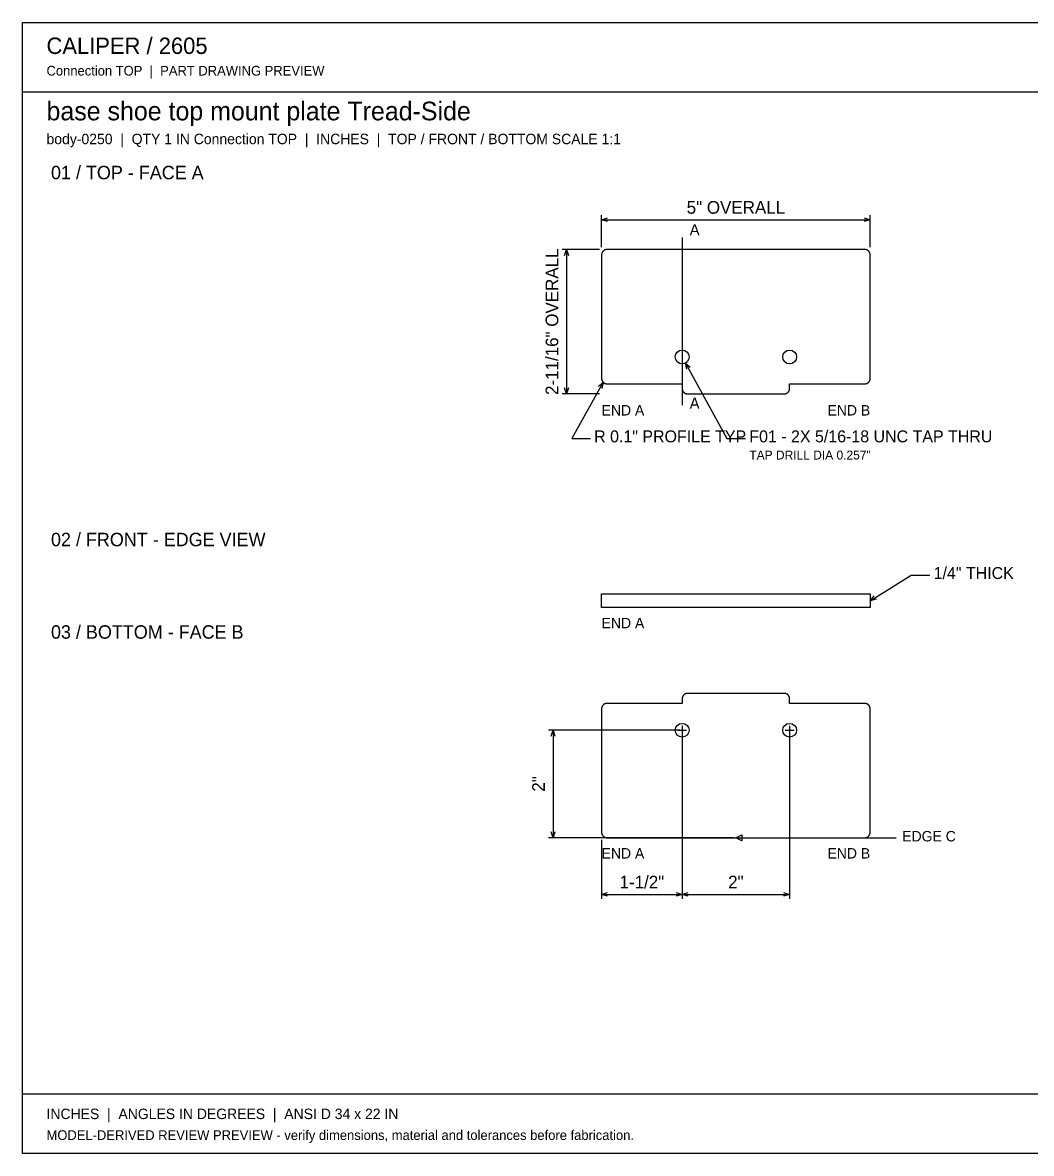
# Model space of a CAD drawing. Header units: inches. Extents: x 0.5 to 33.5, y 0.5 to 21.5.
# Drawn here: x 0.47 to 19.25, y 0.47 to 21.53 of the extents above; entities that cross this region are included whole.
import ezdxf
from ezdxf.enums import TextEntityAlignment as Align

# ---------------------------------------------------------------- set-up
doc = ezdxf.new("R2010")
doc.units = ezdxf.units.IN
doc.header["$MEASUREMENT"] = 0

msp = doc.modelspace()

# ---------------------------------------------------------------- linework, layer by layer
at = {"layer": 'ANNOTATION'}
for p, q in [((11.25, 17.344), (11.25, 17.941)), ((16.25, 17.344), (16.25, 17.941)), ((11.25, 17.858), (11.361, 17.892)), ((11.25, 17.858), (16.25, 17.858)), ((11.361, 17.823), (11.25, 17.858)), ((16.139, 17.892), (16.25, 17.858)), ((16.25, 17.858), (16.139, 17.823)), ((12.75, 17.524), (12.75, 14.406)), ((11.208, 17.302), (10.514, 17.302)), ((10.562, 17.191), (10.597, 17.302)), ((10.597, 17.302), (10.597, 14.615)), ((10.597, 17.302), (10.632, 17.191)), ((12.812, 15.189), (13.583, 13.781)), ((12.835, 15.075), (12.812, 15.189)), ((12.812, 15.189), (12.896, 15.109)), ((11.279, 14.831), (10.694, 13.781)), ((11.195, 14.751), (11.279, 14.831)), ((11.279, 14.831), (11.256, 14.717)), ((11.208, 14.615), (10.514, 14.615)), ((10.597, 14.615), (10.562, 14.726)), ((10.632, 14.726), (10.597, 14.615)), ((10.694, 13.781), (11.042, 13.781)), ((13.583, 13.781), (13.931, 13.781)), ((16.25, 10.764), (17.014, 11.236)), ((17.014, 11.236), (17.361, 11.236)), ((16.25, 10.764), (16.326, 10.852)), ((16.363, 10.793), (16.25, 10.764)), ((12.75, 8.434), (12.75, 8.267)), ((14.75, 8.434), (14.75, 8.267)), ((12.708, 8.351), (10.264, 8.351)), ((10.312, 8.24), (10.347, 8.351)), ((10.347, 8.351), (10.347, 6.351)), ((10.347, 8.351), (10.382, 8.24)), ((12.667, 8.351), (12.833, 8.351)), ((12.75, 8.309), (12.75, 5.212)), ((12.75, 8.309), (12.75, 5.212)), ((14.667, 8.351), (14.833, 8.351)), ((14.75, 8.309), (14.75, 5.212)), ((13.708, 6.351), (10.264, 6.351)), ((10.347, 6.351), (10.312, 6.462)), ((10.382, 6.462), (10.347, 6.351)), ((13.75, 6.351), (13.861, 6.406)), ((13.75, 6.351), (16.736, 6.351)), ((13.861, 6.295), (13.75, 6.351)), ((13.861, 6.406), (13.861, 6.295)), ((11.25, 6.309), (11.25, 5.212)), ((11.25, 5.295), (11.361, 5.33)), ((11.25, 5.295), (12.75, 5.295)), ((11.361, 5.26), (11.25, 5.295)), ((12.639, 5.33), (12.75, 5.295)), ((12.75, 5.295), (12.639, 5.26)), ((12.75, 5.295), (12.861, 5.33)), ((12.75, 5.295), (14.75, 5.295)), ((12.861, 5.26), (12.75, 5.295)), ((14.639, 5.33), (14.75, 5.295)), ((14.75, 5.295), (14.639, 5.26))]:
    msp.add_line(p, q, dxfattribs=at)
at = {"layer": 'OUTLINE'}
for p, q in [((0.472, 21.528), (33.528, 21.528)), ((0.472, 0.472), (0.472, 21.528)), ((0.472, 20.236), (33.528, 20.236)), ((11.274, 17.267), (11.273, 17.266)), ((11.276, 17.269), (11.274, 17.267)), ((11.278, 17.271), (11.276, 17.269)), ((11.279, 17.273), (11.278, 17.271)), ((11.281, 17.275), (11.279, 17.273)), ((11.283, 17.276), (11.281, 17.275)), ((11.285, 17.278), (11.283, 17.276)), ((11.287, 17.279), (11.285, 17.278)), ((11.288, 17.281), (11.287, 17.279)), ((11.29, 17.282), (11.288, 17.281)), ((11.292, 17.284), (11.29, 17.282)), ((11.294, 17.285), (11.292, 17.284)), ((11.297, 17.287), (11.294, 17.285)), ((11.299, 17.288), (11.297, 17.287)), ((11.301, 17.289), (11.299, 17.288)), ((11.303, 17.29), (11.301, 17.289)), ((11.305, 17.291), (11.303, 17.29)), ((11.307, 17.292), (11.305, 17.291)), ((11.309, 17.294), (11.307, 17.292)), ((11.312, 17.294), (11.309, 17.294)), ((11.314, 17.295), (11.312, 17.294)), ((11.316, 17.296), (11.314, 17.295)), ((11.319, 17.297), (11.316, 17.296)), ((11.321, 17.298), (11.319, 17.297)), ((11.323, 17.298), (11.321, 17.298)), ((11.326, 17.299), (11.323, 17.298)), ((11.328, 17.3), (11.326, 17.299)), ((11.33, 17.3), (11.328, 17.3)), ((11.333, 17.301), (11.33, 17.3)), ((11.335, 17.301), (11.333, 17.301)), ((11.338, 17.301), (11.335, 17.301)), ((11.34, 17.302), (11.338, 17.301)), ((11.343, 17.302), (11.34, 17.302)), ((11.345, 17.302), (11.343, 17.302)), ((11.348, 17.302), (11.345, 17.302)), ((11.35, 17.302), (11.348, 17.302)), ((16.15, 17.302), (11.35, 17.302)), ((16.152, 17.302), (16.15, 17.302)), ((16.155, 17.302), (16.152, 17.302)), ((16.157, 17.302), (16.155, 17.302)), ((16.16, 17.302), (16.157, 17.302)), ((16.162, 17.301), (16.16, 17.302)), ((16.165, 17.301), (16.162, 17.301)), ((16.167, 17.301), (16.165, 17.301)), ((16.17, 17.3), (16.167, 17.301)), ((16.172, 17.3), (16.17, 17.3)), ((16.174, 17.299), (16.172, 17.3)), ((16.177, 17.298), (16.174, 17.299)), ((16.179, 17.298), (16.177, 17.298)), ((16.181, 17.297), (16.179, 17.298)), ((16.184, 17.296), (16.181, 17.297)), ((16.186, 17.295), (16.184, 17.296)), ((16.188, 17.294), (16.186, 17.295)), ((16.191, 17.294), (16.188, 17.294)), ((16.193, 17.292), (16.191, 17.294)), ((16.195, 17.291), (16.193, 17.292)), ((16.197, 17.29), (16.195, 17.291)), ((16.199, 17.289), (16.197, 17.29)), ((16.201, 17.288), (16.199, 17.289)), ((16.203, 17.287), (16.201, 17.288)), ((16.206, 17.285), (16.203, 17.287)), ((16.208, 17.284), (16.206, 17.285)), ((16.21, 17.282), (16.208, 17.284)), ((16.212, 17.281), (16.21, 17.282)), ((16.213, 17.279), (16.212, 17.281)), ((16.215, 17.278), (16.213, 17.279)), ((16.217, 17.276), (16.215, 17.278)), ((16.219, 17.275), (16.217, 17.276)), ((16.221, 17.273), (16.219, 17.275)), ((16.222, 17.271), (16.221, 17.273)), ((16.224, 17.269), (16.222, 17.271)), ((16.226, 17.267), (16.224, 17.269)), ((16.227, 17.266), (16.226, 17.267)), ((11.251, 17.214), (11.25, 17.212)), ((11.25, 17.212), (11.25, 17.209)), ((11.25, 17.209), (11.25, 17.207)), ((11.25, 17.207), (11.25, 17.205)), ((11.25, 17.205), (11.25, 17.202)), ((11.25, 17.202), (11.25, 14.902)), ((11.252, 17.222), (11.251, 17.219)), ((11.251, 17.219), (11.251, 17.217)), ((11.251, 17.217), (11.251, 17.214)), ((11.253, 17.226), (11.252, 17.224)), ((11.252, 17.224), (11.252, 17.222)), ((11.254, 17.229), (11.253, 17.226)), ((11.255, 17.233), (11.254, 17.231)), ((11.254, 17.231), (11.254, 17.229)), ((11.256, 17.236), (11.255, 17.233)), ((11.257, 17.238), (11.256, 17.236)), ((11.258, 17.24), (11.257, 17.238)), ((11.259, 17.243), (11.258, 17.24)), ((11.26, 17.245), (11.259, 17.243)), ((11.261, 17.247), (11.26, 17.245)), ((11.262, 17.249), (11.261, 17.247)), ((11.263, 17.251), (11.262, 17.249)), ((11.264, 17.253), (11.263, 17.251)), ((11.266, 17.256), (11.264, 17.253)), ((11.267, 17.258), (11.266, 17.256)), ((11.268, 17.26), (11.267, 17.258)), ((11.27, 17.262), (11.268, 17.26)), ((11.271, 17.264), (11.27, 17.262)), ((11.273, 17.266), (11.271, 17.264)), ((16.229, 17.264), (16.227, 17.266)), ((16.23, 17.262), (16.229, 17.264)), ((16.232, 17.26), (16.23, 17.262)), ((16.233, 17.258), (16.232, 17.26)), ((16.234, 17.256), (16.233, 17.258)), ((16.236, 17.253), (16.234, 17.256)), ((16.237, 17.251), (16.236, 17.253)), ((16.238, 17.249), (16.237, 17.251)), ((16.239, 17.247), (16.238, 17.249)), ((16.24, 17.245), (16.239, 17.247)), ((16.241, 17.243), (16.24, 17.245)), ((16.242, 17.24), (16.241, 17.243)), ((16.243, 17.238), (16.242, 17.24)), ((16.244, 17.236), (16.243, 17.238)), ((16.245, 17.233), (16.244, 17.236)), ((16.246, 17.231), (16.245, 17.233)), ((16.246, 17.229), (16.246, 17.231)), ((16.247, 17.226), (16.246, 17.229)), ((16.248, 17.224), (16.247, 17.226)), ((16.248, 17.222), (16.248, 17.224)), ((16.249, 17.219), (16.248, 17.222)), ((16.249, 17.217), (16.249, 17.219)), ((16.249, 17.214), (16.249, 17.217)), ((16.25, 17.212), (16.249, 17.214)), ((16.25, 17.209), (16.25, 17.212)), ((16.25, 17.207), (16.25, 17.209)), ((16.25, 17.205), (16.25, 17.207)), ((16.25, 17.202), (16.25, 17.205)), ((16.25, 14.902), (16.25, 17.202)), ((11.25, 14.902), (11.25, 14.9)), ((11.25, 14.9), (11.25, 14.897)), ((11.25, 14.897), (11.25, 14.895)), ((11.25, 14.895), (11.25, 14.892)), ((11.25, 14.892), (11.251, 14.89)), ((11.251, 14.89), (11.251, 14.887)), ((11.251, 14.887), (11.251, 14.885)), ((11.251, 14.885), (11.252, 14.883)), ((11.252, 14.883), (11.252, 14.88)), ((11.252, 14.88), (11.253, 14.878)), ((11.253, 14.878), (11.254, 14.875)), ((11.254, 14.875), (11.254, 14.873)), ((11.254, 14.873), (11.255, 14.871)), ((11.255, 14.871), (11.256, 14.868)), ((11.256, 14.868), (11.257, 14.866)), ((11.257, 14.866), (11.258, 14.864)), ((11.258, 14.864), (11.259, 14.862)), ((11.259, 14.862), (11.26, 14.859)), ((11.26, 14.859), (11.261, 14.857)), ((11.261, 14.857), (11.262, 14.855)), ((11.262, 14.855), (11.263, 14.853)), ((11.263, 14.853), (11.264, 14.851)), ((11.264, 14.851), (11.266, 14.849)), ((11.266, 14.849), (11.267, 14.847)), ((11.267, 14.847), (11.268, 14.845)), ((11.268, 14.845), (11.27, 14.843)), ((11.27, 14.843), (11.271, 14.841)), ((11.271, 14.841), (11.273, 14.839)), ((11.273, 14.839), (11.274, 14.837)), ((11.274, 14.837), (11.276, 14.835)), ((11.276, 14.835), (11.278, 14.833)), ((11.278, 14.833), (11.279, 14.831)), ((11.279, 14.831), (11.281, 14.83)), ((11.281, 14.83), (11.283, 14.828)), ((11.283, 14.828), (11.285, 14.826)), ((11.285, 14.826), (11.287, 14.825)), ((11.287, 14.825), (11.288, 14.823)), ((11.288, 14.823), (11.29, 14.822)), ((11.29, 14.822), (11.292, 14.82)), ((11.292, 14.82), (11.294, 14.819)), ((11.294, 14.819), (11.297, 14.818)), ((11.297, 14.818), (11.299, 14.816)), ((11.299, 14.816), (11.301, 14.815)), ((11.301, 14.815), (11.303, 14.814)), ((11.303, 14.814), (11.305, 14.813)), ((11.305, 14.813), (11.307, 14.812)), ((11.307, 14.812), (11.309, 14.811)), ((11.309, 14.811), (11.312, 14.81)), ((11.312, 14.81), (11.314, 14.809)), ((11.314, 14.809), (11.316, 14.808)), ((11.316, 14.808), (11.319, 14.807)), ((11.319, 14.807), (11.321, 14.806)), ((11.321, 14.806), (11.323, 14.806)), ((11.323, 14.806), (11.326, 14.805)), ((11.326, 14.805), (11.328, 14.805)), ((11.328, 14.805), (11.33, 14.804)), ((11.33, 14.804), (11.333, 14.804)), ((11.333, 14.804), (11.335, 14.803)), ((11.335, 14.803), (11.338, 14.803)), ((11.338, 14.803), (11.34, 14.803)), ((11.34, 14.803), (11.343, 14.802)), ((11.343, 14.802), (11.345, 14.802)), ((11.345, 14.802), (11.348, 14.802)), ((11.348, 14.802), (11.35, 14.802)), ((11.35, 14.802), (12.75, 14.802)), ((12.75, 14.802), (12.75, 14.715)), ((14.75, 14.715), (14.75, 14.802)), ((14.75, 14.802), (16.15, 14.802)), ((16.15, 14.802), (16.152, 14.802)), ((16.152, 14.802), (16.155, 14.802)), ((16.155, 14.802), (16.157, 14.802)), ((16.157, 14.802), (16.16, 14.803)), ((16.16, 14.803), (16.162, 14.803)), ((16.162, 14.803), (16.165, 14.803)), ((16.165, 14.803), (16.167, 14.804)), ((16.167, 14.804), (16.17, 14.804)), ((16.17, 14.804), (16.172, 14.805)), ((16.172, 14.805), (16.174, 14.805)), ((16.174, 14.805), (16.177, 14.806)), ((16.177, 14.806), (16.179, 14.806)), ((16.179, 14.806), (16.181, 14.807)), ((16.181, 14.807), (16.184, 14.808)), ((16.184, 14.808), (16.186, 14.809)), ((16.186, 14.809), (16.188, 14.81)), ((16.188, 14.81), (16.191, 14.811)), ((16.191, 14.811), (16.193, 14.812)), ((16.193, 14.812), (16.195, 14.813)), ((16.195, 14.813), (16.197, 14.814)), ((16.197, 14.814), (16.199, 14.815)), ((16.199, 14.815), (16.201, 14.816)), ((16.201, 14.816), (16.203, 14.818)), ((16.203, 14.818), (16.206, 14.819)), ((16.206, 14.819), (16.208, 14.82)), ((16.208, 14.82), (16.21, 14.822)), ((16.21, 14.822), (16.212, 14.823)), ((16.212, 14.823), (16.213, 14.825)), ((16.213, 14.825), (16.215, 14.826)), ((16.215, 14.826), (16.217, 14.828)), ((16.217, 14.828), (16.219, 14.83)), ((16.219, 14.83), (16.221, 14.831)), ((16.221, 14.831), (16.222, 14.833)), ((16.222, 14.833), (16.224, 14.835)), ((16.224, 14.835), (16.226, 14.837)), ((16.226, 14.837), (16.227, 14.839)), ((16.227, 14.839), (16.229, 14.841)), ((16.229, 14.841), (16.23, 14.843)), ((16.23, 14.843), (16.232, 14.845)), ((16.232, 14.845), (16.233, 14.847)), ((16.233, 14.847), (16.234, 14.849)), ((16.234, 14.849), (16.236, 14.851)), ((16.236, 14.851), (16.237, 14.853)), ((16.237, 14.853), (16.238, 14.855)), ((16.238, 14.855), (16.239, 14.857)), ((16.239, 14.857), (16.24, 14.859)), ((16.24, 14.859), (16.241, 14.862)), ((16.241, 14.862), (16.242, 14.864)), ((16.242, 14.864), (16.243, 14.866)), ((16.243, 14.866), (16.244, 14.868)), ((16.244, 14.868), (16.245, 14.871)), ((16.245, 14.871), (16.246, 14.873)), ((16.246, 14.875), (16.247, 14.878)), ((16.246, 14.873), (16.246, 14.875)), ((16.247, 14.878), (16.248, 14.88)), ((16.248, 14.883), (16.249, 14.885)), ((16.248, 14.88), (16.248, 14.883)), ((16.249, 14.89), (16.25, 14.892)), ((16.249, 14.887), (16.249, 14.89)), ((16.249, 14.885), (16.249, 14.887)), ((16.25, 14.9), (16.25, 14.902)), ((16.25, 14.897), (16.25, 14.9)), ((16.25, 14.895), (16.25, 14.897)), ((16.25, 14.892), (16.25, 14.895)), ((12.75, 14.715), (12.75, 14.712)), ((12.75, 14.712), (12.75, 14.71)), ((12.75, 14.71), (12.75, 14.707)), ((12.75, 14.707), (12.75, 14.705)), ((12.75, 14.705), (12.751, 14.702)), ((12.751, 14.702), (12.751, 14.7)), ((12.751, 14.7), (12.751, 14.697)), ((12.751, 14.697), (12.752, 14.695)), ((12.752, 14.695), (12.752, 14.693)), ((12.752, 14.693), (12.753, 14.69)), ((12.753, 14.69), (12.754, 14.688)), ((12.754, 14.688), (12.754, 14.686)), ((12.754, 14.686), (12.755, 14.683)), ((12.755, 14.683), (12.756, 14.681)), ((12.756, 14.681), (12.757, 14.679)), ((12.757, 14.679), (12.758, 14.676)), ((12.758, 14.676), (12.759, 14.674)), ((12.759, 14.674), (12.76, 14.672)), ((12.76, 14.672), (12.761, 14.67)), ((12.761, 14.67), (12.762, 14.667)), ((12.762, 14.667), (12.763, 14.665)), ((12.763, 14.665), (12.764, 14.663)), ((12.764, 14.663), (12.766, 14.661)), ((12.766, 14.661), (12.767, 14.659)), ((12.767, 14.659), (12.768, 14.657)), ((12.768, 14.657), (12.77, 14.655)), ((12.77, 14.655), (12.771, 14.653)), ((12.771, 14.653), (12.773, 14.651)), ((12.773, 14.651), (12.774, 14.649)), ((12.774, 14.649), (12.776, 14.647)), ((12.776, 14.647), (12.778, 14.646)), ((12.778, 14.646), (12.779, 14.644)), ((12.779, 14.644), (12.781, 14.642)), ((12.781, 14.642), (12.783, 14.64)), ((12.783, 14.64), (12.785, 14.639)), ((12.785, 14.639), (12.787, 14.637)), ((12.787, 14.637), (12.788, 14.636)), ((12.788, 14.636), (12.79, 14.634)), ((12.79, 14.634), (12.792, 14.633)), ((12.792, 14.633), (12.794, 14.631)), ((12.794, 14.631), (12.797, 14.63)), ((12.797, 14.63), (12.799, 14.629)), ((12.799, 14.629), (12.801, 14.628)), ((12.801, 14.628), (12.803, 14.626)), ((12.803, 14.626), (12.805, 14.625)), ((12.805, 14.625), (12.807, 14.624)), ((12.807, 14.624), (12.809, 14.623)), ((12.809, 14.623), (12.812, 14.622)), ((12.812, 14.622), (12.814, 14.621)), ((12.814, 14.621), (12.816, 14.62)), ((12.816, 14.62), (12.819, 14.62)), ((12.819, 14.62), (12.821, 14.619)), ((12.821, 14.619), (12.823, 14.618)), ((12.823, 14.618), (12.826, 14.618)), ((12.826, 14.618), (12.828, 14.617)), ((12.828, 14.617), (12.83, 14.617)), ((12.83, 14.617), (12.833, 14.616)), ((12.833, 14.616), (12.835, 14.616)), ((12.835, 14.616), (12.838, 14.615)), ((12.838, 14.615), (12.84, 14.615)), ((12.84, 14.615), (12.843, 14.615)), ((12.843, 14.615), (12.845, 14.615)), ((12.845, 14.615), (12.848, 14.615)), ((12.848, 14.615), (12.85, 14.615)), ((12.85, 14.615), (14.65, 14.615)), ((14.65, 14.615), (14.652, 14.615)), ((14.652, 14.615), (14.655, 14.615)), ((14.655, 14.615), (14.657, 14.615)), ((14.657, 14.615), (14.66, 14.615)), ((14.66, 14.615), (14.662, 14.615)), ((14.662, 14.615), (14.665, 14.616)), ((14.665, 14.616), (14.667, 14.616)), ((14.667, 14.616), (14.67, 14.617)), ((14.67, 14.617), (14.672, 14.617)), ((14.672, 14.617), (14.674, 14.618)), ((14.674, 14.618), (14.677, 14.618)), ((14.677, 14.618), (14.679, 14.619)), ((14.679, 14.619), (14.681, 14.62)), ((14.681, 14.62), (14.684, 14.62)), ((14.684, 14.62), (14.686, 14.621)), ((14.686, 14.621), (14.688, 14.622)), ((14.688, 14.622), (14.691, 14.623)), ((14.691, 14.623), (14.693, 14.624)), ((14.693, 14.624), (14.695, 14.625)), ((14.695, 14.625), (14.697, 14.626)), ((14.697, 14.626), (14.699, 14.628)), ((14.699, 14.628), (14.701, 14.629)), ((14.701, 14.629), (14.703, 14.63)), ((14.703, 14.63), (14.706, 14.631)), ((14.706, 14.631), (14.708, 14.633)), ((14.708, 14.633), (14.71, 14.634)), ((14.71, 14.634), (14.712, 14.636)), ((14.712, 14.636), (14.713, 14.637)), ((14.713, 14.637), (14.715, 14.639)), ((14.715, 14.639), (14.717, 14.64)), ((14.717, 14.64), (14.719, 14.642)), ((14.719, 14.642), (14.721, 14.644)), ((14.721, 14.644), (14.722, 14.646)), ((14.722, 14.646), (14.724, 14.647)), ((14.724, 14.647), (14.726, 14.649)), ((14.726, 14.649), (14.727, 14.651)), ((14.727, 14.651), (14.729, 14.653)), ((14.729, 14.653), (14.73, 14.655)), ((14.73, 14.655), (14.732, 14.657)), ((14.732, 14.657), (14.733, 14.659)), ((14.733, 14.659), (14.734, 14.661)), ((14.734, 14.661), (14.736, 14.663)), ((14.736, 14.663), (14.737, 14.665)), ((14.737, 14.665), (14.738, 14.667)), ((14.738, 14.667), (14.739, 14.67)), ((14.739, 14.67), (14.74, 14.672)), ((14.74, 14.672), (14.741, 14.674)), ((14.741, 14.674), (14.742, 14.676)), ((14.742, 14.676), (14.743, 14.679)), ((14.743, 14.679), (14.744, 14.681)), ((14.744, 14.681), (14.745, 14.683)), ((14.745, 14.683), (14.746, 14.686)), ((14.746, 14.688), (14.747, 14.69)), ((14.746, 14.686), (14.746, 14.688)), ((14.747, 14.69), (14.748, 14.693)), ((14.748, 14.695), (14.749, 14.697)), ((14.748, 14.693), (14.748, 14.695)), ((14.749, 14.702), (14.75, 14.705)), ((14.749, 14.7), (14.749, 14.702)), ((14.749, 14.697), (14.749, 14.7)), ((14.75, 14.712), (14.75, 14.715)), ((14.75, 14.71), (14.75, 14.712)), ((14.75, 14.707), (14.75, 14.71)), ((14.75, 14.705), (14.75, 14.707)), ((11.25, 10.889), (16.25, 10.889)), ((11.25, 10.639), (11.25, 10.889)), ((16.25, 10.889), (16.25, 10.639)), ((16.25, 10.639), (11.25, 10.639)), ((11.314, 8.844), (11.312, 8.843)), ((11.316, 8.845), (11.314, 8.844)), ((11.319, 8.846), (11.316, 8.845)), ((11.321, 8.846), (11.319, 8.846)), ((11.323, 8.847), (11.321, 8.846)), ((11.326, 8.848), (11.323, 8.847)), ((11.328, 8.848), (11.326, 8.848)), ((11.33, 8.849), (11.328, 8.848)), ((11.333, 8.849), (11.33, 8.849)), ((11.335, 8.85), (11.333, 8.849)), ((11.338, 8.85), (11.335, 8.85)), ((11.34, 8.85), (11.338, 8.85)), ((11.343, 8.85), (11.34, 8.85)), ((11.345, 8.851), (11.343, 8.85)), ((11.348, 8.851), (11.345, 8.851)), ((11.35, 8.851), (11.348, 8.851)), ((12.75, 8.851), (11.35, 8.851)), ((12.751, 8.95), (12.75, 8.948)), ((12.75, 8.948), (12.75, 8.946)), ((12.75, 8.946), (12.75, 8.943)), ((12.75, 8.943), (12.75, 8.941)), ((12.75, 8.941), (12.75, 8.938)), ((12.75, 8.938), (12.75, 8.851)), ((12.752, 8.958), (12.751, 8.955)), ((12.751, 8.955), (12.751, 8.953)), ((12.751, 8.953), (12.751, 8.95)), ((12.753, 8.962), (12.752, 8.96)), ((12.752, 8.96), (12.752, 8.958)), ((12.754, 8.965), (12.753, 8.962)), ((12.755, 8.97), (12.754, 8.967)), ((12.754, 8.967), (12.754, 8.965)), ((12.756, 8.972), (12.755, 8.97)), ((12.757, 8.974), (12.756, 8.972)), ((12.758, 8.976), (12.757, 8.974)), ((12.759, 8.979), (12.758, 8.976)), ((12.76, 8.981), (12.759, 8.979)), ((12.761, 8.983), (12.76, 8.981)), ((12.762, 8.985), (12.761, 8.983)), ((12.763, 8.987), (12.762, 8.985)), ((12.764, 8.99), (12.763, 8.987)), ((12.766, 8.992), (12.764, 8.99)), ((12.767, 8.994), (12.766, 8.992)), ((12.768, 8.996), (12.767, 8.994)), ((12.77, 8.998), (12.768, 8.996)), ((12.771, 9), (12.77, 8.998)), ((12.773, 9.002), (12.771, 9)), ((12.774, 9.004), (12.773, 9.002)), ((12.776, 9.005), (12.774, 9.004)), ((12.778, 9.007), (12.776, 9.005)), ((12.779, 9.009), (12.778, 9.007)), ((12.781, 9.011), (12.779, 9.009)), ((12.783, 9.012), (12.781, 9.011)), ((12.785, 9.014), (12.783, 9.012)), ((12.787, 9.015), (12.785, 9.014)), ((12.788, 9.017), (12.787, 9.015)), ((12.79, 9.019), (12.788, 9.017)), ((12.792, 9.02), (12.79, 9.019)), ((12.794, 9.021), (12.792, 9.02)), ((12.797, 9.023), (12.794, 9.021)), ((12.799, 9.024), (12.797, 9.023)), ((12.801, 9.025), (12.799, 9.024)), ((12.803, 9.026), (12.801, 9.025)), ((12.805, 9.028), (12.803, 9.026)), ((12.807, 9.029), (12.805, 9.028)), ((12.809, 9.03), (12.807, 9.029)), ((12.812, 9.031), (12.809, 9.03)), ((12.814, 9.031), (12.812, 9.031)), ((12.816, 9.032), (12.814, 9.031)), ((12.819, 9.033), (12.816, 9.032)), ((12.821, 9.034), (12.819, 9.033)), ((12.823, 9.035), (12.821, 9.034)), ((12.826, 9.035), (12.823, 9.035)), ((12.828, 9.036), (12.826, 9.035)), ((12.83, 9.036), (12.828, 9.036)), ((12.833, 9.037), (12.83, 9.036)), ((12.835, 9.037), (12.833, 9.037)), ((12.838, 9.037), (12.835, 9.037)), ((12.84, 9.038), (12.838, 9.037)), ((12.843, 9.038), (12.84, 9.038)), ((12.845, 9.038), (12.843, 9.038)), ((12.848, 9.038), (12.845, 9.038)), ((12.85, 9.038), (12.848, 9.038)), ((14.65, 9.038), (12.85, 9.038)), ((14.652, 9.038), (14.65, 9.038)), ((14.655, 9.038), (14.652, 9.038)), ((14.657, 9.038), (14.655, 9.038)), ((14.66, 9.038), (14.657, 9.038)), ((14.662, 9.037), (14.66, 9.038)), ((14.665, 9.037), (14.662, 9.037)), ((14.667, 9.037), (14.665, 9.037)), ((14.67, 9.036), (14.667, 9.037)), ((14.672, 9.036), (14.67, 9.036)), ((14.674, 9.035), (14.672, 9.036)), ((14.677, 9.035), (14.674, 9.035)), ((14.679, 9.034), (14.677, 9.035)), ((14.681, 9.033), (14.679, 9.034)), ((14.684, 9.032), (14.681, 9.033)), ((14.686, 9.031), (14.684, 9.032)), ((14.688, 9.031), (14.686, 9.031)), ((14.691, 9.03), (14.688, 9.031)), ((14.693, 9.029), (14.691, 9.03)), ((14.695, 9.028), (14.693, 9.029)), ((14.697, 9.026), (14.695, 9.028)), ((14.699, 9.025), (14.697, 9.026)), ((14.701, 9.024), (14.699, 9.025)), ((14.703, 9.023), (14.701, 9.024)), ((14.706, 9.021), (14.703, 9.023)), ((14.708, 9.02), (14.706, 9.021)), ((14.71, 9.019), (14.708, 9.02)), ((14.712, 9.017), (14.71, 9.019)), ((14.713, 9.015), (14.712, 9.017)), ((14.715, 9.014), (14.713, 9.015)), ((14.717, 9.012), (14.715, 9.014)), ((14.719, 9.011), (14.717, 9.012)), ((14.721, 9.009), (14.719, 9.011)), ((14.722, 9.007), (14.721, 9.009)), ((14.724, 9.005), (14.722, 9.007)), ((14.726, 9.004), (14.724, 9.005)), ((14.727, 9.002), (14.726, 9.004)), ((14.729, 9), (14.727, 9.002)), ((14.73, 8.998), (14.729, 9)), ((14.732, 8.996), (14.73, 8.998)), ((14.733, 8.994), (14.732, 8.996)), ((14.734, 8.992), (14.733, 8.994)), ((14.736, 8.99), (14.734, 8.992)), ((14.737, 8.987), (14.736, 8.99)), ((14.738, 8.985), (14.737, 8.987)), ((14.739, 8.983), (14.738, 8.985)), ((14.74, 8.981), (14.739, 8.983)), ((14.741, 8.979), (14.74, 8.981)), ((14.742, 8.976), (14.741, 8.979)), ((14.743, 8.974), (14.742, 8.976)), ((14.744, 8.972), (14.743, 8.974)), ((14.745, 8.97), (14.744, 8.972)), ((14.746, 8.967), (14.745, 8.97)), ((14.746, 8.965), (14.746, 8.967)), ((14.747, 8.962), (14.746, 8.965)), ((14.748, 8.96), (14.747, 8.962)), ((14.748, 8.958), (14.748, 8.96)), ((14.749, 8.955), (14.748, 8.958)), ((14.749, 8.953), (14.749, 8.955)), ((14.749, 8.95), (14.749, 8.953)), ((14.75, 8.948), (14.749, 8.95)), ((14.75, 8.946), (14.75, 8.948)), ((14.75, 8.943), (14.75, 8.946)), ((14.75, 8.941), (14.75, 8.943)), ((14.75, 8.938), (14.75, 8.941)), ((14.75, 8.851), (14.75, 8.938)), ((16.15, 8.851), (14.75, 8.851)), ((16.152, 8.851), (16.15, 8.851)), ((16.155, 8.851), (16.152, 8.851)), ((16.157, 8.85), (16.155, 8.851)), ((16.16, 8.85), (16.157, 8.85)), ((16.162, 8.85), (16.16, 8.85)), ((16.165, 8.85), (16.162, 8.85)), ((16.167, 8.849), (16.165, 8.85)), ((16.17, 8.849), (16.167, 8.849)), ((16.172, 8.848), (16.17, 8.849)), ((16.174, 8.848), (16.172, 8.848)), ((16.177, 8.847), (16.174, 8.848)), ((16.179, 8.846), (16.177, 8.847)), ((16.181, 8.846), (16.179, 8.846)), ((16.184, 8.845), (16.181, 8.846)), ((16.186, 8.844), (16.184, 8.845)), ((16.188, 8.843), (16.186, 8.844)), ((11.251, 8.763), (11.25, 8.76)), ((11.25, 8.76), (11.25, 8.758)), ((11.25, 8.758), (11.25, 8.756)), ((11.25, 8.756), (11.25, 8.753)), ((11.25, 8.753), (11.25, 8.751)), ((11.25, 8.751), (11.25, 6.451)), ((11.252, 8.77), (11.251, 8.768)), ((11.251, 8.768), (11.251, 8.765)), ((11.251, 8.765), (11.251, 8.763)), ((11.253, 8.775), (11.252, 8.773)), ((11.252, 8.773), (11.252, 8.77)), ((11.254, 8.777), (11.253, 8.775)), ((11.255, 8.782), (11.254, 8.78)), ((11.254, 8.78), (11.254, 8.777)), ((11.256, 8.784), (11.255, 8.782)), ((11.257, 8.787), (11.256, 8.784)), ((11.258, 8.789), (11.257, 8.787)), ((11.259, 8.791), (11.258, 8.789)), ((11.26, 8.793), (11.259, 8.791)), ((11.261, 8.796), (11.26, 8.793)), ((11.262, 8.798), (11.261, 8.796)), ((11.263, 8.8), (11.262, 8.798)), ((11.264, 8.802), (11.263, 8.8)), ((11.266, 8.804), (11.264, 8.802)), ((11.267, 8.806), (11.266, 8.804)), ((11.268, 8.808), (11.267, 8.806)), ((11.27, 8.81), (11.268, 8.808)), ((11.271, 8.812), (11.27, 8.81)), ((11.273, 8.814), (11.271, 8.812)), ((11.274, 8.816), (11.273, 8.814)), ((11.276, 8.818), (11.274, 8.816)), ((11.278, 8.82), (11.276, 8.818)), ((11.279, 8.821), (11.278, 8.82)), ((11.281, 8.823), (11.279, 8.821)), ((11.283, 8.825), (11.281, 8.823)), ((11.285, 8.826), (11.283, 8.825)), ((11.287, 8.828), (11.285, 8.826)), ((11.288, 8.83), (11.287, 8.828)), ((11.29, 8.831), (11.288, 8.83)), ((11.292, 8.832), (11.29, 8.831)), ((11.294, 8.834), (11.292, 8.832)), ((11.297, 8.835), (11.294, 8.834)), ((11.299, 8.836), (11.297, 8.835)), ((11.301, 8.838), (11.299, 8.836)), ((11.303, 8.839), (11.301, 8.838)), ((11.305, 8.84), (11.303, 8.839)), ((11.307, 8.841), (11.305, 8.84)), ((11.309, 8.842), (11.307, 8.841)), ((11.312, 8.843), (11.309, 8.842)), ((16.191, 8.842), (16.188, 8.843)), ((16.193, 8.841), (16.191, 8.842)), ((16.195, 8.84), (16.193, 8.841)), ((16.197, 8.839), (16.195, 8.84)), ((16.199, 8.838), (16.197, 8.839)), ((16.201, 8.836), (16.199, 8.838)), ((16.203, 8.835), (16.201, 8.836)), ((16.206, 8.834), (16.203, 8.835)), ((16.208, 8.832), (16.206, 8.834)), ((16.21, 8.831), (16.208, 8.832)), ((16.212, 8.83), (16.21, 8.831)), ((16.213, 8.828), (16.212, 8.83)), ((16.215, 8.826), (16.213, 8.828)), ((16.217, 8.825), (16.215, 8.826)), ((16.219, 8.823), (16.217, 8.825)), ((16.221, 8.821), (16.219, 8.823)), ((16.222, 8.82), (16.221, 8.821)), ((16.224, 8.818), (16.222, 8.82)), ((16.226, 8.816), (16.224, 8.818)), ((16.227, 8.814), (16.226, 8.816)), ((16.229, 8.812), (16.227, 8.814)), ((16.23, 8.81), (16.229, 8.812)), ((16.232, 8.808), (16.23, 8.81)), ((16.233, 8.806), (16.232, 8.808)), ((16.234, 8.804), (16.233, 8.806)), ((16.236, 8.802), (16.234, 8.804)), ((16.237, 8.8), (16.236, 8.802)), ((16.238, 8.798), (16.237, 8.8)), ((16.239, 8.796), (16.238, 8.798)), ((16.24, 8.793), (16.239, 8.796)), ((16.241, 8.791), (16.24, 8.793)), ((16.242, 8.789), (16.241, 8.791)), ((16.243, 8.787), (16.242, 8.789)), ((16.244, 8.784), (16.243, 8.787)), ((16.245, 8.782), (16.244, 8.784)), ((16.246, 8.78), (16.245, 8.782)), ((16.246, 8.777), (16.246, 8.78)), ((16.247, 8.775), (16.246, 8.777)), ((16.248, 8.773), (16.247, 8.775)), ((16.248, 8.77), (16.248, 8.773)), ((16.249, 8.768), (16.248, 8.77)), ((16.249, 8.765), (16.249, 8.768)), ((16.249, 8.763), (16.249, 8.765)), ((16.25, 8.76), (16.249, 8.763)), ((16.25, 8.758), (16.25, 8.76)), ((16.25, 8.756), (16.25, 8.758)), ((16.25, 8.753), (16.25, 8.756)), ((16.25, 8.751), (16.25, 8.753)), ((16.25, 6.451), (16.25, 8.751)), ((11.25, 6.451), (11.25, 6.448)), ((11.25, 6.448), (11.25, 6.446)), ((11.25, 6.446), (11.25, 6.443)), ((11.25, 6.443), (11.25, 6.441)), ((11.25, 6.441), (11.251, 6.438)), ((11.251, 6.438), (11.251, 6.436)), ((11.251, 6.436), (11.251, 6.434)), ((11.251, 6.434), (11.252, 6.431)), ((11.252, 6.431), (11.252, 6.429)), ((11.252, 6.429), (11.253, 6.426)), ((11.253, 6.426), (11.254, 6.424)), ((11.254, 6.424), (11.254, 6.422)), ((11.254, 6.422), (11.255, 6.419)), ((11.255, 6.419), (11.256, 6.417)), ((11.256, 6.417), (11.257, 6.415)), ((11.257, 6.415), (11.258, 6.412)), ((11.258, 6.412), (11.259, 6.41)), ((11.259, 6.41), (11.26, 6.408)), ((11.26, 6.408), (11.261, 6.406)), ((11.261, 6.406), (11.262, 6.404)), ((11.262, 6.404), (11.263, 6.401)), ((11.263, 6.401), (11.264, 6.399)), ((11.264, 6.399), (11.266, 6.397)), ((11.266, 6.397), (11.267, 6.395)), ((11.267, 6.395), (11.268, 6.393)), ((11.268, 6.393), (11.27, 6.391)), ((11.27, 6.391), (11.271, 6.389)), ((11.271, 6.389), (11.273, 6.387)), ((11.273, 6.387), (11.274, 6.385)), ((11.274, 6.385), (11.276, 6.384)), ((11.276, 6.384), (11.278, 6.382)), ((11.278, 6.382), (11.279, 6.38)), ((11.279, 6.38), (11.281, 6.378)), ((11.281, 6.378), (11.283, 6.377)), ((11.283, 6.377), (11.285, 6.375)), ((11.285, 6.375), (11.287, 6.373)), ((11.287, 6.373), (11.288, 6.372)), ((11.288, 6.372), (11.29, 6.37)), ((11.29, 6.37), (11.292, 6.369)), ((11.292, 6.369), (11.294, 6.368)), ((11.294, 6.368), (11.297, 6.366)), ((11.297, 6.366), (11.299, 6.365)), ((11.299, 6.365), (11.301, 6.364)), ((11.301, 6.364), (11.303, 6.363)), ((11.303, 6.363), (11.305, 6.361)), ((11.305, 6.361), (11.307, 6.36)), ((11.307, 6.36), (11.309, 6.359)), ((11.309, 6.359), (11.312, 6.358)), ((11.312, 6.358), (11.314, 6.357)), ((11.314, 6.357), (11.316, 6.357)), ((11.316, 6.357), (11.319, 6.356)), ((11.319, 6.356), (11.321, 6.355)), ((11.321, 6.355), (11.323, 6.354)), ((11.323, 6.354), (11.326, 6.354)), ((11.326, 6.354), (11.328, 6.353)), ((11.328, 6.353), (11.33, 6.353)), ((11.33, 6.353), (11.333, 6.352)), ((11.333, 6.352), (11.335, 6.352)), ((11.335, 6.352), (11.338, 6.351)), ((11.338, 6.351), (11.34, 6.351)), ((11.34, 6.351), (11.343, 6.351)), ((11.343, 6.351), (11.345, 6.351)), ((11.345, 6.351), (11.348, 6.351)), ((11.348, 6.351), (11.35, 6.351)), ((11.35, 6.351), (16.15, 6.351)), ((16.15, 6.351), (16.152, 6.351)), ((16.152, 6.351), (16.155, 6.351)), ((16.155, 6.351), (16.157, 6.351)), ((16.157, 6.351), (16.16, 6.351)), ((16.16, 6.351), (16.162, 6.351)), ((16.162, 6.351), (16.165, 6.352)), ((16.165, 6.352), (16.167, 6.352)), ((16.167, 6.352), (16.17, 6.353)), ((16.17, 6.353), (16.172, 6.353)), ((16.172, 6.353), (16.174, 6.354)), ((16.174, 6.354), (16.177, 6.354)), ((16.177, 6.354), (16.179, 6.355)), ((16.179, 6.355), (16.181, 6.356)), ((16.181, 6.356), (16.184, 6.357)), ((16.184, 6.357), (16.186, 6.357)), ((16.186, 6.357), (16.188, 6.358)), ((16.188, 6.358), (16.191, 6.359)), ((16.191, 6.359), (16.193, 6.36)), ((16.193, 6.36), (16.195, 6.361)), ((16.195, 6.361), (16.197, 6.363)), ((16.197, 6.363), (16.199, 6.364)), ((16.199, 6.364), (16.201, 6.365)), ((16.201, 6.365), (16.203, 6.366)), ((16.203, 6.366), (16.206, 6.368)), ((16.206, 6.368), (16.208, 6.369)), ((16.208, 6.369), (16.21, 6.37)), ((16.21, 6.37), (16.212, 6.372)), ((16.212, 6.372), (16.213, 6.373)), ((16.213, 6.373), (16.215, 6.375)), ((16.215, 6.375), (16.217, 6.377)), ((16.217, 6.377), (16.219, 6.378)), ((16.219, 6.378), (16.221, 6.38)), ((16.221, 6.38), (16.222, 6.382)), ((16.222, 6.382), (16.224, 6.384)), ((16.224, 6.384), (16.226, 6.385)), ((16.226, 6.385), (16.227, 6.387)), ((16.227, 6.387), (16.229, 6.389)), ((16.229, 6.389), (16.23, 6.391)), ((16.23, 6.391), (16.232, 6.393)), ((16.232, 6.393), (16.233, 6.395)), ((16.233, 6.395), (16.234, 6.397)), ((16.234, 6.397), (16.236, 6.399)), ((16.236, 6.399), (16.237, 6.401)), ((16.237, 6.401), (16.238, 6.404)), ((16.238, 6.404), (16.239, 6.406)), ((16.239, 6.406), (16.24, 6.408)), ((16.24, 6.408), (16.241, 6.41)), ((16.241, 6.41), (16.242, 6.412)), ((16.242, 6.412), (16.243, 6.415)), ((16.243, 6.415), (16.244, 6.417)), ((16.244, 6.417), (16.245, 6.419)), ((16.245, 6.419), (16.246, 6.422)), ((16.246, 6.424), (16.247, 6.426)), ((16.246, 6.422), (16.246, 6.424)), ((16.247, 6.426), (16.248, 6.429)), ((16.248, 6.431), (16.249, 6.434)), ((16.248, 6.429), (16.248, 6.431)), ((16.249, 6.438), (16.25, 6.441)), ((16.249, 6.436), (16.249, 6.438)), ((16.249, 6.434), (16.249, 6.436)), ((16.25, 6.448), (16.25, 6.451)), ((16.25, 6.446), (16.25, 6.448)), ((16.25, 6.443), (16.25, 6.446)), ((16.25, 6.441), (16.25, 6.443)), ((0.472, 1.583), (33.528, 1.583)), ((33.528, 0.472), (0.472, 0.472))]:
    msp.add_line(p, q, dxfattribs=at)
for centre in [(12.75, 15.302), (14.75, 15.302), (12.75, 8.351), (14.75, 8.351)]:
    msp.add_circle(centre, 0.129, dxfattribs=at)

# ---------------------------------------------------------------- texts
at = {"layer": 'ANNOTATION'}
for s, height, p in [('CALIPER / 2605', 0.30556, (0.917, 20.944)), ('Connection TOP  |  PART DRAWING PREVIEW', 0.18056, (0.917, 20.542)), ('base shoe top mount plate Tread-Side', 0.34722, (0.917, 19.708)), ('body-0250  |  QTY 1 IN Connection TOP  |  INCHES  |  TOP / FRONT / BOTTOM SCALE 1:1', 0.19444, (0.917, 19.264)), ('01 / TOP - FACE A', 0.25, (1, 18.611)), ('A', 0.208, (12.889, 17.566)), ('A', 0.208, (12.889, 14.337)), ('END A', 0.1944, (11.25, 14.212)), ('R 0.1" PROFILE TYP', 0.22222, (11.111, 13.712)), ('F01 - 2X 5/16-18 UNC TAP THRU', 0.22222, (14, 13.712)), ('TAP DRILL DIA 0.257"', 0.16667, (14, 13.392)), ('02 / FRONT - EDGE VIEW', 0.25, (1, 11.778)), ('1/4" THICK', 0.2222, (17.431, 11.167)), ('03 / BOTTOM - FACE B', 0.25, (1, 10.056)), ('END A', 0.1944, (11.25, 10.25)), ('EDGE C', 0.1944, (16.847, 6.281)), ('END A', 0.1944, (11.25, 5.962)), ('INCHES  |  ANGLES IN DEGREES  |  ANSI D 34 x 22 IN', 0.19444, (0.917, 1.111)), ('MODEL-DERIVED REVIEW PREVIEW - verify dimensions, material and tolerances before fabrication.', 0.18056, (0.917, 0.722))]:
    msp.add_text(s, height=height, dxfattribs=at).set_placement(p)
for s, p in [('5" OVERALL', (13.75, 17.969)), ('1-1/2"', (12, 5.406)), ('2"', (13.75, 5.406))]:
    msp.add_text(s, height=0.2361, dxfattribs=at).set_placement(p, align=Align.CENTER)
for s, height, p in [('2-11/16" OVERALL', 0.23611, (10.444, 15.958)), ('2"', 0.2361, (10.194, 7.351))]:
    msp.add_text(s, height=height, rotation=90, dxfattribs=at).set_placement(p, align=Align.CENTER)
for p in [(16.25, 14.212), (16.25, 5.962)]:
    msp.add_text('END B', height=0.1944, dxfattribs=at).set_placement(p, align=Align.RIGHT)

doc.saveas('drawing.dxf')
